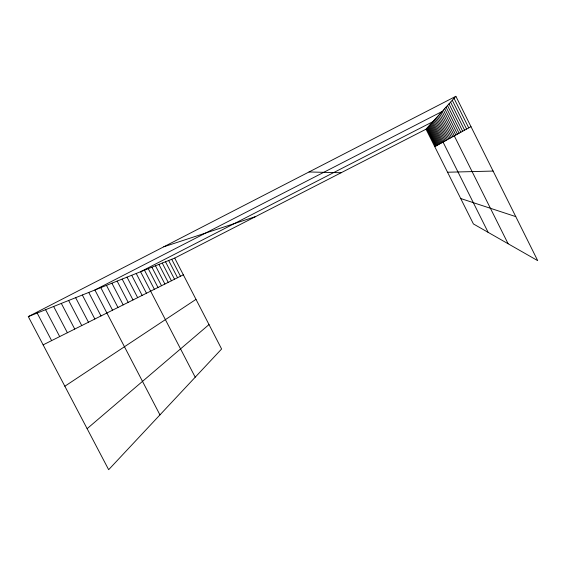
<?xml version="1.0" encoding="UTF-8"?>
<svg xmlns="http://www.w3.org/2000/svg" width="566" height="566" viewBox="0 0 566 566"><rect width="100%" height="100%" fill="white"/><g stroke="black" fill="none" stroke-linecap="round" stroke-linejoin="round"><path stroke-width="0.85" d="M426.028 129.204L455.878 96.305L537.7 260.643L473.424 223.952L426.028 129.204L174.703 258.089L28.3 316.606L108.658 469.695L221.61 348.996L174.703 258.089M87.122 428.674L209.01 324.58M64.849 386.231L195.999 299.357M434.752 146.651L470.983 126.65M28.3 316.606L455.878 96.305M43.129 344.864L183.334 274.821M163.751 246.818L255.69 216.552M447.543 172.227L493.099 171.066M309.008 171.972L341.121 172.743M460.696 198.51L515.782 216.622M53.65 306.475L67.396 332.744M45.605 309.687L59.699 336.586M37.172 313.062L51.619 340.619M159.952 414.885L94.897 289.983L442.11 111.474L508.112 243.755M88.749 292.445L101.003 315.955M82.339 295.006L94.862 319.019M75.639 297.681L88.452 322.224M68.642 300.482L81.752 325.57M61.319 303.411L74.74 329.072M127.025 277.142L137.658 297.638M122.171 279.08L133.01 299.959M117.134 281.097L128.185 302.371M111.898 283.191L123.176 304.876M106.458 285.363L117.961 307.48M100.798 287.627L112.535 310.189M162.258 263.063L171.413 280.778M158.912 264.4L168.208 282.377M155.466 265.772L164.904 284.033M151.914 267.194L161.501 285.731M148.25 268.659L157.992 287.486M144.471 270.173L154.369 289.29M195.213 377.204L140.566 271.73L432.849 121.676L488.161 232.364M136.215 273.47L146.46 293.245M131.701 275.274L142.144 295.402M171.717 259.278L180.483 276.25M168.654 260.502L177.547 277.715M165.498 261.761L174.519 279.222M430.57 124.187L440.277 143.601M429.863 124.973L439.414 144.075M429.17 125.73L438.572 144.535M428.504 126.466L437.766 144.988M427.854 127.18L436.973 145.42M427.231 127.874L436.216 145.844M426.615 128.546L435.473 146.247M454.024 98.343L468.74 127.888M452.269 100.281L466.603 129.062M450.6 102.121L464.58 130.18M449.008 103.868L462.655 131.248M447.501 105.538L460.823 132.26M446.058 107.123L459.076 133.222M444.685 108.644L457.406 134.142M443.369 110.087L455.807 135.026M440.907 112.804L452.821 136.675M439.754 114.07L451.42 137.446M438.643 115.294L450.076 138.189M437.582 116.462L448.788 138.903M436.563 117.587L447.55 139.583M435.579 118.669L446.355 140.241M434.638 119.709L445.209 140.877M433.726 120.714L444.105 141.486M432.07 122.539L442.088 142.597M431.306 123.381L441.169 143.106"/></g></svg>
